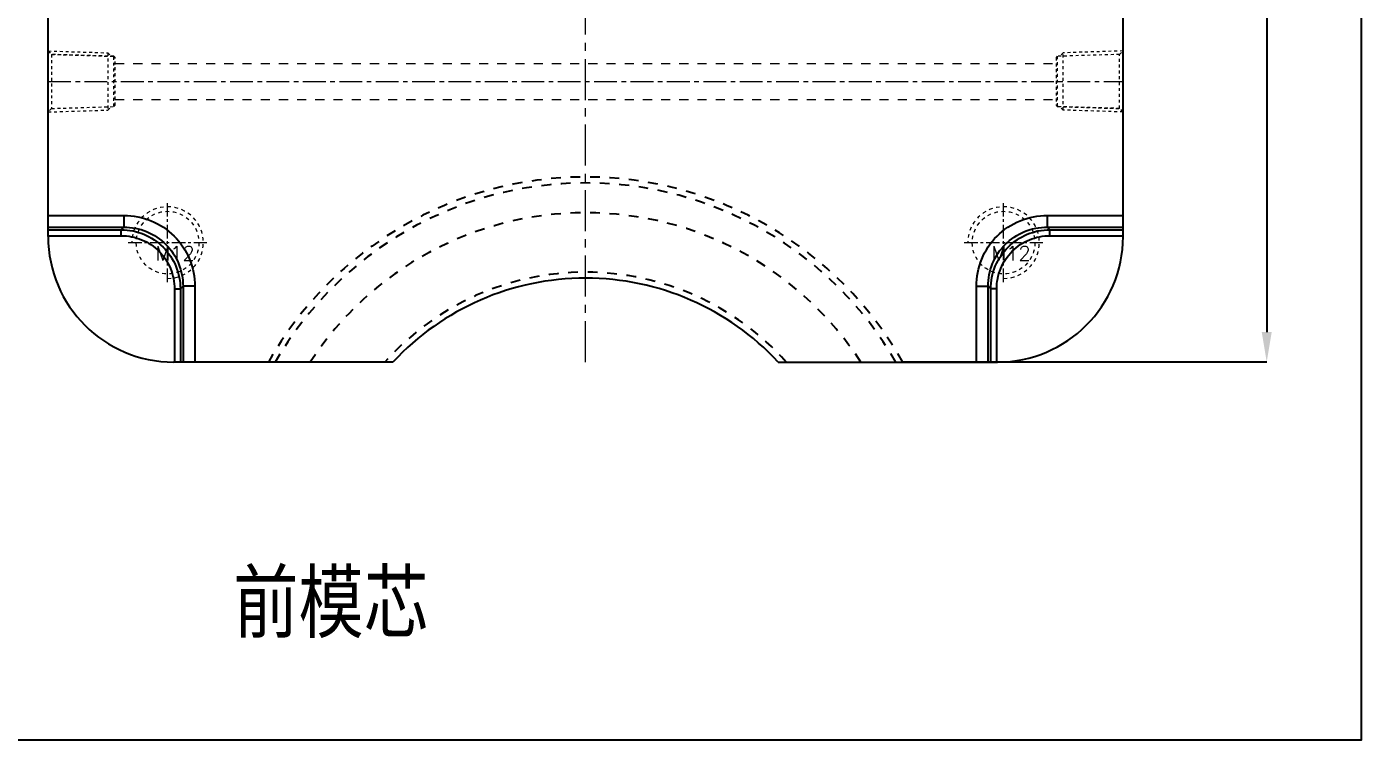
# Model space of a CAD drawing. Header units: millimetres. Extents: x -1495 to -116, y -3881 to 1305.
# Drawn here: x -739.3 to -515.8, y -1769.1 to -1649.5 of the extents above; entities that cross this region are included whole.
import ezdxf

# ---------------------------------------------------------------- set-up
doc = ezdxf.new("R2010")
doc.units = ezdxf.units.MM
doc.header["$LTSCALE"] = 16.335
doc.header["$PDMODE"] = 3
doc.header["$PDSIZE"] = 0.3125
doc.linetypes.add('CENTER', pattern=[0.6, 0.375, -0.075, 0.075, -0.075])
doc.linetypes.add('HIDDEN', pattern=[0.2, 0.1, -0.1])
doc.layers.get('0').update_dxf_attribs({"linetype": 'CONTINUOUS'})
doc.layers.get('Defpoints').update_dxf_attribs({"linetype": 'CONTINUOUS'})
for name, color, linetype, lineweight in [('center', 1, 'CENTER', 9), ('cool', 153, 'HIDDEN', 9), ('screw', 33, 'CONTINUOUS', 13)]:
    doc.layers.add(name, color=color, linetype=linetype, lineweight=lineweight)
doc.layers.add('DEFAULT_2', color=8, linetype='HIDDEN')
doc.styles.get("Standard").update_dxf_attribs({"font": 'txt', "width": 0.8})
doc.styles.add('TXT', font='txt.shx', dxfattribs={"bigfont": 'gbcbig.shx'})
doc.dimstyles.new('副本 ISO-25-1', dxfattribs={"dimtxt": 5, "dimasz": 5, "dimexe": 0, "dimexo": 0, "dimgap": 0, "dimtad": 1, "dimtxsty": 'Standard', "dimcen": 0, "dimclrd": 4, "dimclre": 4, "dimclrt": 6, "dimazin": 0, "dimtfac": 1, "dimtofl": 0, "dimtmove": 0, "dimatfit": 3, "dimfxl": 0, "dimarcsym": 0})

# ---------------------------------------------------------------- blocks, each defined once
blk = doc.blocks.new('cool_jt_f11')
at = {"layer": 'cool', "ltscale": 0.3}
for p, q in [((0, 5.11), (0.58, 4.53)), ((0, 5.11), (10, 4.8)), ((0.58, 4.53), (0.58, -4.53)), ((11, 4.21), (0.58, 4.53)), ((0.58, 4.53), (11, 4.21)), ((10, 4.8), (10.58, 4.22)), ((10, 4.8), (10, -4.8)), ((11.21, 4), (11, 4.21)), ((11, -4.21), (11, 4.21)), ((11.21, -4), (11.21, 4)), ((0.58, -4.53), (11, -4.21)), ((10, -4.8), (10.58, -4.22)), ((11, -4.21), (11.21, -4)), ((0.58, -4.53), (0, -5.11)), ((0, -5.11), (10, -4.8))]:
    blk.add_line(p, q, dxfattribs=at)
blk = doc.blocks.new('*D690')
at = {"color": 4, "linetype": 'Continuous', "lineweight": -2}
for p, q in [((-590.61, -1525.69), (-531.68, -1525.69)), ((-531.68, -1530.69), (-531.68, -1700.69)), ((-592.63, -1705.69), (-531.68, -1705.69))]:
    blk.add_line(p, q, dxfattribs=at)
at = {"color": 4}
for points in [[(-532.51, -1530.69), (-530.84, -1530.69), (-531.68, -1525.69)], [(-532.51, -1700.69), (-530.84, -1700.69), (-531.68, -1705.69)]]:
    blk.add_solid(points, dxfattribs=at)
at = {"layer": 'Defpoints', "color": 0}
for p in [(-590.61, -1525.69), (-592.63, -1705.69), (-531.68, -1705.69)]:
    blk.add_point(p, dxfattribs=at)
at = {"color": 6, "insert": (-534.18, -1611.22), "char_height": 5, "attachment_point": 5, "rotation": 90}
blk.add_mtext('180', dxfattribs=at)
blk = doc.blocks.new('screw_m12_g')
at = {"layer": 'screw', "color": 1, "linetype": 'CENTER', "ltscale": 0.373186}
for p, q in [((0, -6.6), (0, 6.6)), ((-6.6, 0), (6.6, 0))]:
    blk.add_line(p, q, dxfattribs=at)
at = {"layer": 'screw', "color": 33, "linetype": 'HIDDEN', "ltscale": 0.373186}
blk.add_circle((0, 0), 5.25, dxfattribs=at)
at = {"layer": 'screw', "color": 92, "linetype": 'HIDDEN', "ltscale": 0.373186}
blk.add_arc((0, 0), 6, 270, 180, dxfattribs=at)
at = {"layer": 'screw', "color": 6, "style": 'TXT'}
blk.add_text('M12', height=2.4, dxfattribs=at).set_placement((-2.04, -3))

msp = doc.modelspace()

# ---------------------------------------------------------------- linework, layer by layer
at = {"color": 7, "linetype": 'Continuous'}
for p, q in [((-735.744, -1684.694), (-735.744, -1546.694)), ((-555.744, -1684.694), (-555.744, -1546.694)), ((-735.744, -1681.131), (-723.064, -1681.131)), ((-723.064, -1681.131), (-723.064, -1683.111)), ((-568.424, -1681.131), (-555.744, -1681.131)), ((-568.424, -1681.131), (-568.424, -1683.111)), ((-735.744, -1683.111), (-723.064, -1683.111)), ((-735.744, -1683.551), (-723.503, -1683.551)), ((-735.744, -1684.541), (-723.503, -1684.541)), ((-723.503, -1683.551), (-723.064, -1683.111)), ((-723.503, -1684.541), (-723.503, -1683.551)), ((-568.424, -1683.111), (-555.744, -1683.111)), ((-567.985, -1683.551), (-568.424, -1683.111)), ((-567.985, -1683.551), (-555.744, -1683.551)), ((-567.985, -1684.541), (-567.985, -1683.551)), ((-567.985, -1684.541), (-555.744, -1684.541)), ((-714.591, -1693.453), (-714.591, -1705.694)), ((-714.591, -1693.453), (-713.601, -1693.453)), ((-713.601, -1693.453), (-713.161, -1693.014)), ((-713.601, -1693.453), (-713.601, -1705.694)), ((-713.161, -1693.014), (-713.161, -1705.694)), ((-711.181, -1693.014), (-713.161, -1693.014)), ((-711.181, -1693.014), (-711.181, -1705.694)), ((-580.307, -1693.014), (-578.327, -1693.014)), ((-580.307, -1705.694), (-580.307, -1693.014)), ((-577.888, -1693.453), (-578.327, -1693.014)), ((-578.327, -1705.694), (-578.327, -1693.014)), ((-576.897, -1693.453), (-577.888, -1693.453)), ((-577.888, -1705.694), (-577.888, -1693.453)), ((-576.897, -1705.694), (-576.897, -1693.453)), ((-677.999, -1705.694), (-714.744, -1705.694)), ((-613.489, -1705.694), (-576.744, -1705.694))]:
    msp.add_line(p, q, dxfattribs=at)
msp.add_lwpolyline([(-875.216, -1486.901), (-515.838, -1486.901), (-515.838, -1769.066), (-875.216, -1769.066)], close=True)
for centre, radius, start, end in [((-714.744, -1684.694), 21, 180, 270), ((-576.744, -1684.694), 21, 270, 0), ((-645.744, -1735.694), 44.05, 42.9253, 137.0747)]:
    msp.add_arc(centre, radius, start, end, dxfattribs=at)
for points, knots in [([(-723.064, -1681.131), (-721.517, -1681.131), (-718.389, -1681.738), (-714.427, -1684.377), (-711.788, -1688.338), (-711.181, -1691.467), (-711.181, -1693.014)], [0, 0, 0, 0, 0.2500244, 0.4999899, 0.7499655, 1, 1, 1, 1]), ([(-580.307, -1693.014), (-580.307, -1691.467), (-579.7, -1688.339), (-577.061, -1684.377), (-573.1, -1681.738), (-569.971, -1681.131), (-568.424, -1681.131)], [0, 0, 0, 0, 0.2500244, 0.4999899, 0.7499655, 1, 1, 1, 1]), ([(-723.503, -1683.551), (-722.215, -1683.553), (-719.612, -1684.064), (-716.315, -1686.264), (-714.115, -1689.56), (-713.603, -1692.165), (-713.601, -1693.453)], [0, 0, 0, 0, 0.2499995, 0.4999588, 0.7499332, 1, 1, 1, 1]), ([(-723.503, -1684.541), (-722.343, -1684.541), (-719.997, -1684.996), (-717.026, -1686.975), (-715.047, -1689.946), (-714.591, -1692.293), (-714.591, -1693.453)], [0, 0, 0, 0, 0.2500095, 0.4999586, 0.749923, 1, 1, 1, 1]), ([(-723.064, -1683.111), (-721.773, -1683.106), (-719.161, -1683.602), (-715.849, -1685.798), (-713.652, -1689.11), (-713.157, -1691.723), (-713.161, -1693.014)], [0, 0, 0, 0, 0.2500088, 0.4999898, 0.7499811, 1, 1, 1, 1]), ([(-578.327, -1693.014), (-578.332, -1691.723), (-577.836, -1689.11), (-575.64, -1685.799), (-572.328, -1683.602), (-569.715, -1683.106), (-568.424, -1683.111)], [0, 0, 0, 0, 0.2500088, 0.4999898, 0.7499811, 1, 1, 1, 1]), ([(-577.888, -1693.453), (-577.885, -1692.165), (-577.374, -1689.561), (-575.174, -1686.265), (-571.878, -1684.065), (-569.273, -1683.553), (-567.985, -1683.551)], [0, 0, 0, 0, 0.2499995, 0.4999588, 0.7499332, 1, 1, 1, 1]), ([(-576.897, -1693.453), (-576.897, -1692.293), (-576.442, -1689.947), (-574.463, -1686.976), (-571.492, -1684.997), (-569.145, -1684.541), (-567.985, -1684.541)], [0, 0, 0, 0, 0.2500095, 0.4999586, 0.749923, 1, 1, 1, 1])]:
    msp.add_open_spline(points, degree=3, knots=knots, dxfattribs=at)
at = {"layer": 'center', "color": 1, "linetype": 'CENTER', "ltscale": 1.119559}
msp.add_line((-645.744, -1705.694), (-645.744, -1525.694), dxfattribs=at)
at = {"layer": 'cool', "ltscale": 0.932966}
for p, q in [((-724.534, -1655.694), (-566.954, -1655.694)), ((-724.534, -1661.694), (-566.954, -1661.694))]:
    msp.add_line(p, q, dxfattribs=at)
at = {"layer": 'cool', "color": 1, "linetype": 'CENTER', "ltscale": 0.621977}
msp.add_line((-735.744, -1658.694), (-555.744, -1658.694), dxfattribs=at)
at = {"layer": 'DEFAULT_2', "color": 8, "linetype": 'HIDDEN'}
for centre, radius, start, end in [((-645.746, -1735.693), 61, 29.4578, 150.54091), ((-645.744, -1735.694), 60, 30, 150), ((-645.744, -1735.694), 55, 33.05573, 146.94427), ((-645.744, -1735.694), 45.05, 41.75365, 138.24707)]:
    msp.add_arc(centre, radius, start, end, dxfattribs=at)

# ---------------------------------------------------------------- block references
at = {"layer": 'cool', "ltscale": 0.932966}
msp.add_blockref('cool_jt_f11', (-735.744, -1658.694), dxfattribs=at)
at = {"layer": 'cool', "ltscale": 0.932966, "rotation": 180}
msp.add_blockref('cool_jt_f11', (-555.744, -1658.694), dxfattribs=at)
at = {"layer": 'screw'}
for p in [(-715.744, -1685.694), (-575.744, -1685.694)]:
    msp.add_blockref('screw_m12_g', p, dxfattribs=at)

# ---------------------------------------------------------------- texts
at = {"insert": (-704.73, -1740.85), "char_height": 15, "width": 325.32345, "attachment_point": 1}
msp.add_mtext('{\\fSimSun|b0|i0|c134|p2;\\H0.66667x;前模芯\\P\\H1.5x;      }', dxfattribs=at)

# ---------------------------------------------------------------- dimensions: what is measured, and where the dimension line sits
dim = msp.add_linear_dim(base=(-531.678, -1705.694), p1=(-590.612, -1525.694), p2=(-592.632, -1705.694), angle=90, dimstyle='副本 ISO-25-1', override={"dimfxl": 1.25, "dimarcsym": 1})
dim.commit()
dim.dimension.update_dxf_attribs({"geometry": '*D690', "text_midpoint": (-531.678, -1611.219), "dimtype": 160})

doc.saveas('drawing.dxf')
